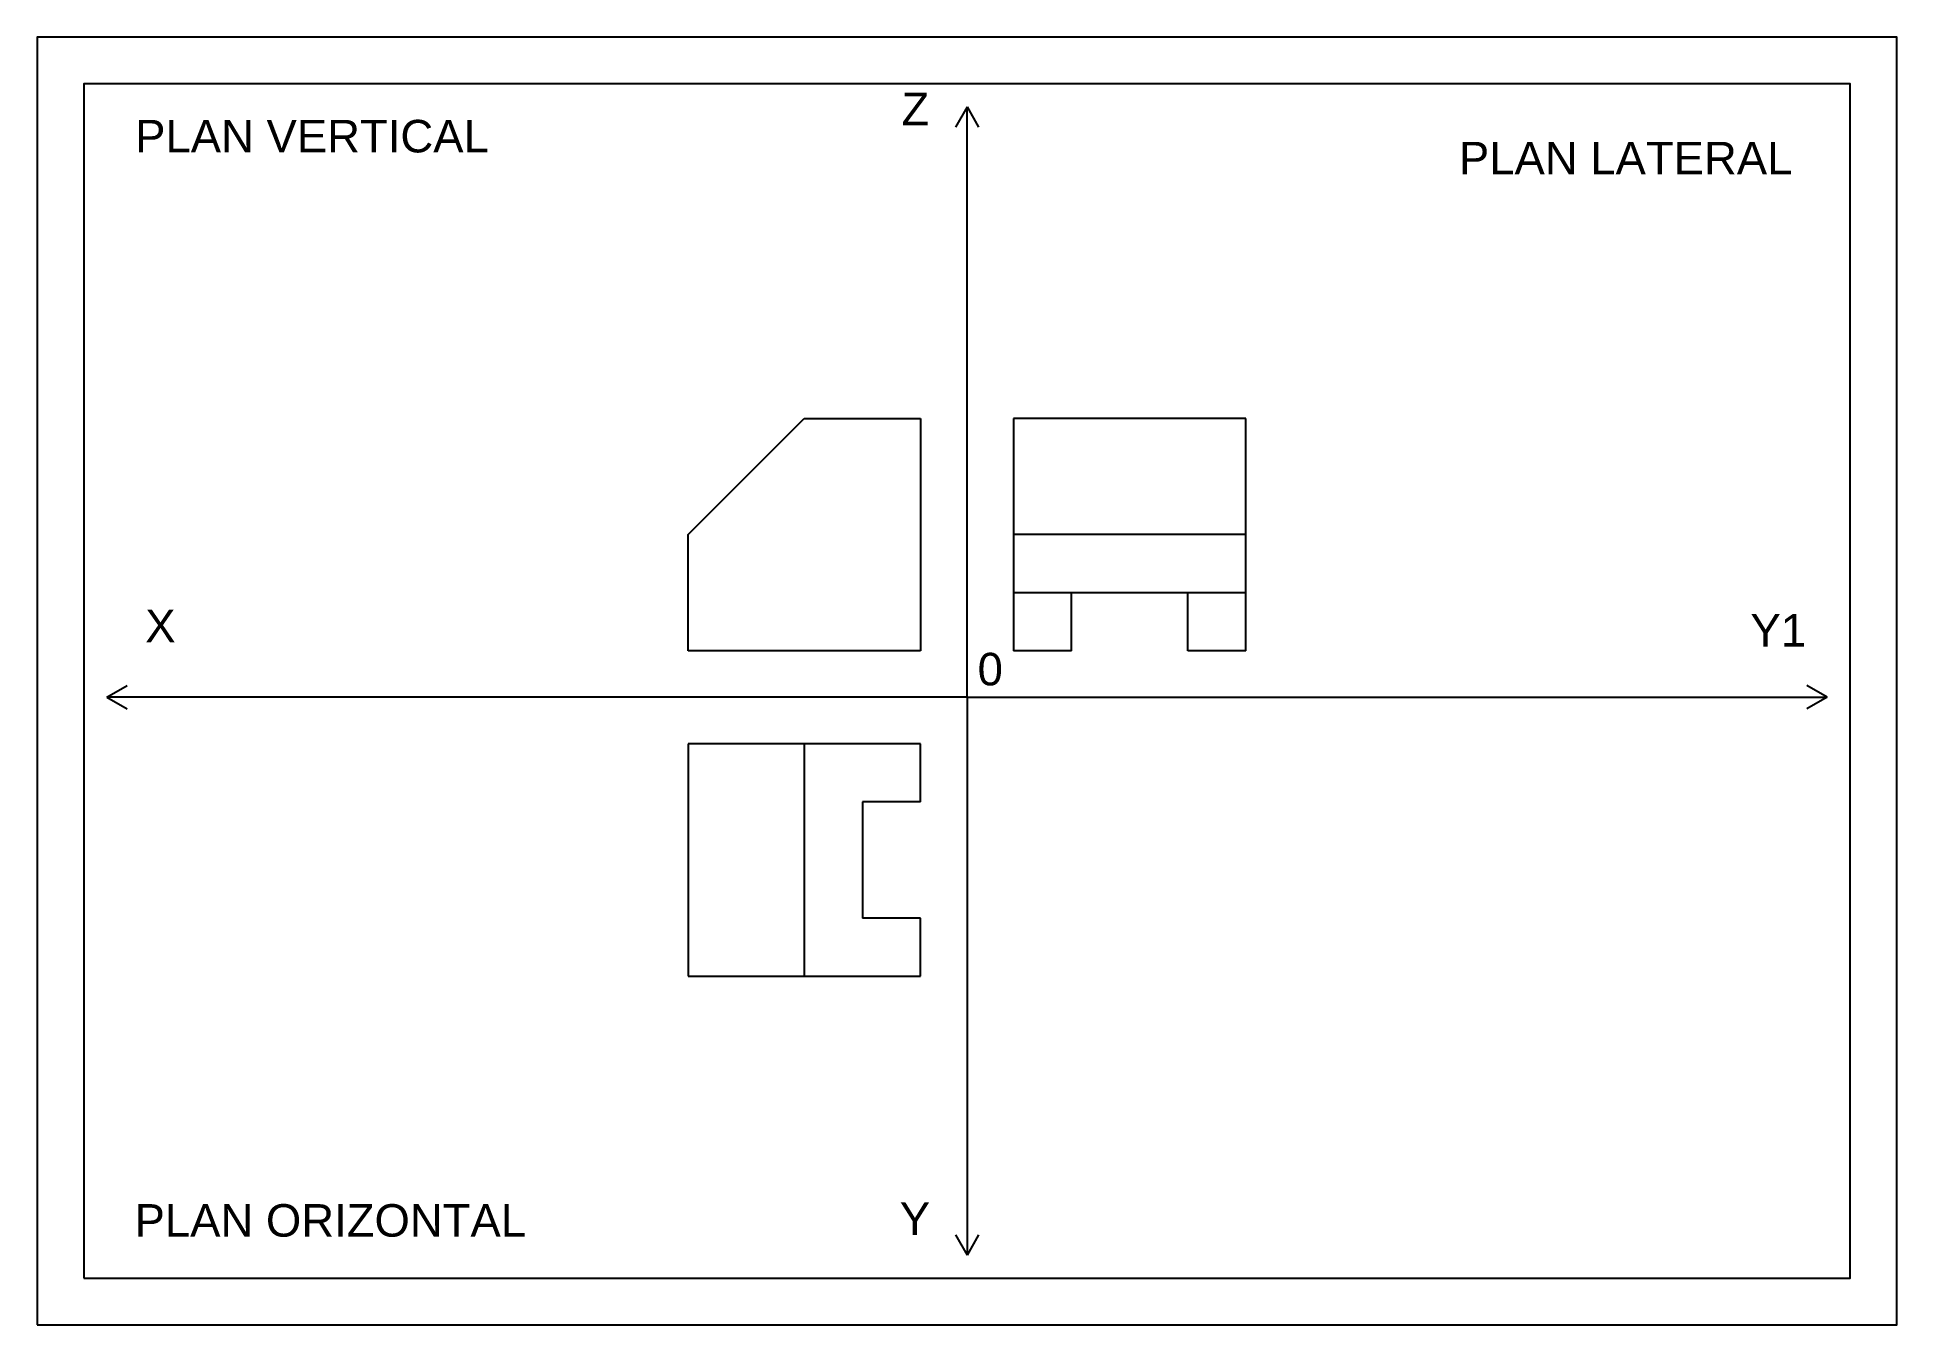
# Model space of a CAD drawing. Header units: millimetres. Extents: x 10 to 410, y 10 to 287.
import ezdxf

# ---------------------------------------------------------------- set-up
doc = ezdxf.new("R2010")
doc.units = ezdxf.units.MM
doc.layers.add('PUNCTUL_A', color=4, linetype='Continuous')
doc.styles.get("Standard").update_dxf_attribs({"font": 'arial.ttf'})

msp = doc.modelspace()

# ---------------------------------------------------------------- linework, layer by layer
for p, q in [((210, 272), (207.5, 267.67)), ((210, 145), (210, 272)), ((210, 272), (212.5, 267.67)), ((25, 145), (29.33, 147.5)), ((210, 145), (25, 145)), ((25, 145), (29.33, 142.5)), ((210, 145), (395, 145)), ((210, 145), (210, 25)), ((395, 145), (390.67, 147.5)), ((395, 145), (390.67, 142.5)), ((207.5, 29.33), (210, 25)), ((212.5, 29.33), (210, 25))]:
    msp.add_line(p, q)
for points in [[(10, 10), (410, 10), (410, 287), (10, 287)], [(20, 20), (400, 20), (400, 277), (20, 277)]]:
    msp.add_lwpolyline(points, close=True)
at = {"layer": 'PUNCTUL_A'}
for p, q in [((150, 180), (175, 205)), ((175, 205), (200, 205)), ((200, 205), (200, 155)), ((220, 205), (220, 155)), ((270, 205), (220, 205)), ((270, 155), (270, 205)), ((150, 155), (150, 180)), ((270, 180), (220, 180)), ((270, 167.5), (220, 167.5)), ((232.5, 155), (232.5, 167.5)), ((257.5, 155), (257.5, 167.5)), ((200, 155), (150, 155)), ((232.5, 155), (220, 155)), ((270, 155), (257.5, 155)), ((200, 135), (150, 135)), ((150, 135), (150, 85)), ((175, 135), (175, 85)), ((200, 122.5), (200, 135)), ((187.5, 122.5), (187.5, 97.5)), ((200, 122.5), (187.5, 122.5)), ((200, 97.5), (187.5, 97.5)), ((200, 85), (200, 97.5)), ((150, 85), (200, 85))]:
    msp.add_line(p, q, dxfattribs=at)

# ---------------------------------------------------------------- texts
for s, p in [('Z', (195.9, 268.04)), ('PLAN VERTICAL', (31.07, 262.21)), ('PLAN LATERAL', (315.81, 257.48)), ('X', (33.24, 156.85)), ('Y1', (378.52, 155.88)), ('PLAN ORIZONTAL', (30.94, 28.96)), ('Y', (195.54, 29.33))]:
    msp.add_text(s, height=7).set_placement(p)
msp.add_text('0', height=7, rotation=180).set_placement((217.72, 154.57))

doc.saveas('drawing.dxf')
